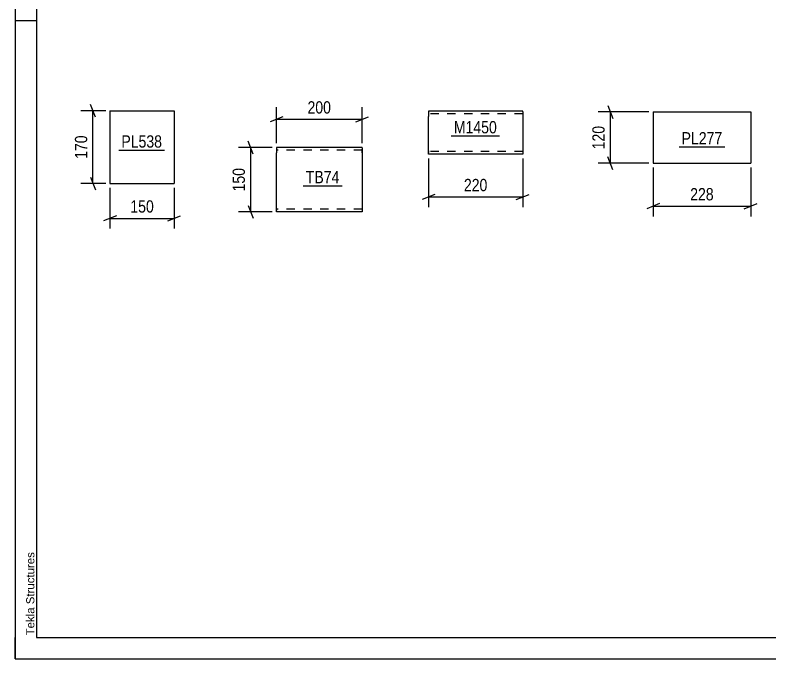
# Model space of a CAD drawing. Header units: millimetres. Extents: x 0 to 1797, y -6 to 560.
# Drawn here: x 0 to 176.3, y 0 to 150.3 of the extents above; entities that cross this region are included whole.
import ezdxf

# ---------------------------------------------------------------- set-up
doc = ezdxf.new("R2010")
doc.units = ezdxf.units.MM
doc.linetypes.add('DXK_LINE_DOT2', pattern=[3.9198, 1.9599, -1.9599])
doc.styles.add('Arial', font='ARIAL.TTF', dxfattribs={"height": 0.2})
doc.styles.add('Arial Narrow', font='ARIALN.TTF', dxfattribs={"height": 0.2})

# ---------------------------------------------------------------- blocks, each defined once
blk = doc.blocks.new('Unknown-814276781-1133')
at = {"color": 5, "linetype": 'Continuous'}
for p, q in [((0, 297), (0, 0)), ((5, 292), (5, 5)), ((5, 149), (0, 149)), ((0, 0), (0, 5)), ((5, 5), (415, 5)), ((0, 0), (420, 0))]:
    blk.add_line(p, q, dxfattribs=at)
at = {"color": 174, "linetype": 'Continuous', "style": 'Arial'}
blk.add_text('Tekla Structures', height=1.9102, rotation=90, dxfattribs=at).set_placement((4.5, 5.5))
blk = doc.blocks.new('Part-814276781-6017 - 6013')
at = {"color": 2, "linetype": 'Continuous'}
for p, q in [((22.16, 128), (22.16, 111)), ((22.16, 128), (37.16, 128)), ((37.16, 128), (37.16, 111)), ((22.16, 111), (37.16, 111))]:
    blk.add_line(p, q, dxfattribs=at)
blk = doc.blocks.new('Part-814276781-6050 - 6045')
at = {"color": 2, "linetype": 'Continuous'}
for p, q in [((61.04, 119.4), (61.04, 118.2)), ((81.04, 119.4), (61.04, 119.4)), ((61.04, 105.14), (61.04, 118.2)), ((81.04, 119.31), (81.04, 119.4)), ((81.04, 119.31), (81.04, 118.2)), ((81.04, 118.2), (81.04, 104.4)), ((61.04, 104.49), (61.04, 105.14)), ((61.04, 104.4), (61.04, 104.49)), ((81.04, 104.4), (61.04, 104.4))]:
    blk.add_line(p, q, dxfattribs=at)
at = {"color": 7, "linetype": 'DXK_LINE_DOT2'}
for p, q in [((81.04, 118.8), (61.04, 118.8)), ((81.04, 118.2), (81.04, 119.05)), ((61.04, 105.14), (61.04, 104.75)), ((61.04, 105), (61.04, 105.05)), ((81.04, 105), (61.04, 105)), ((81.04, 105), (81.04, 105.05))]:
    blk.add_line(p, q, dxfattribs=at)
blk = doc.blocks.new('Part-814276781-12266 - 12265')
at = {"color": 2, "linetype": 'Continuous'}
for p, q in [((149.03, 127.73), (149.03, 115.73)), ((149.03, 127.73), (171.8, 127.73)), ((171.8, 127.73), (171.8, 115.73)), ((149.03, 115.73), (171.8, 115.73))]:
    blk.add_line(p, q, dxfattribs=at)
blk = doc.blocks.new('Part-814276781-12352 - 12351')
at = {"color": 2, "linetype": 'Continuous'}
for p, q in [((96.56, 127.87), (96.56, 126.67)), ((118.56, 127.87), (96.56, 127.87)), ((118.56, 127.78), (118.56, 127.87)), ((118.56, 127.78), (118.56, 126.67)), ((96.56, 118.61), (96.56, 126.67)), ((118.56, 126.67), (118.56, 117.87)), ((96.56, 117.96), (96.56, 118.61)), ((96.56, 117.87), (96.56, 117.96)), ((118.56, 117.87), (96.56, 117.87))]:
    blk.add_line(p, q, dxfattribs=at)
at = {"color": 7, "linetype": 'DXK_LINE_DOT2'}
for p, q in [((118.56, 127.27), (96.56, 127.27)), ((118.56, 127.52), (118.56, 126.67)), ((96.56, 118.61), (96.56, 118.22)), ((96.56, 118.47), (96.56, 118.51)), ((118.56, 118.47), (96.56, 118.47)), ((118.56, 118.51), (118.56, 118.61)), ((118.56, 118.47), (118.56, 118.51)), ((118.56, 118.47), (118.56, 118.51)), ((96.56, 117.87), (96.56, 117.87))]:
    blk.add_line(p, q, dxfattribs=at)
blk = doc.blocks.new('StraightDimension-814276781-6019 - 6013')
at = {"color": 7, "linetype": 'Continuous'}
for p, q in [((18.79, 126.5), (17.59, 129.5)), ((21.16, 128), (15.34, 128)), ((18.19, 111), (18.19, 128)), ((17.59, 112.5), (18.79, 109.5)), ((21.16, 111), (15.34, 111))]:
    blk.add_line(p, q, dxfattribs=at)
at = {"color": 0}
blk.add_wipeout([(17.44, 122.84), (13.24, 122.84), (13.24, 116.16), (17.44, 116.16)], dxfattribs=at)
at = {"color": 3, "style": 'Arial Narrow'}
blk.add_text('170', height=2.863, rotation=90.0002, dxfattribs=at).set_placement((16.84, 116.76))
blk = doc.blocks.new('StraightDimension-814276781-6030 - 6013')
at = {"color": 7, "linetype": 'Continuous'}
for p, q in [((22.16, 110), (22.16, 100.47)), ((37.16, 110), (37.16, 100.47)), ((23.66, 103.47), (20.66, 102.27)), ((22.16, 102.87), (37.16, 102.87)), ((35.66, 102.27), (38.66, 103.47))]:
    blk.add_line(p, q, dxfattribs=at)
at = {"color": 0}
blk.add_wipeout([(33, 103.62), (33, 107.82), (26.32, 107.82), (26.32, 103.62)], dxfattribs=at)
at = {"color": 3, "style": 'Arial Narrow'}
blk.add_text('150', height=2.863, dxfattribs=at).set_placement((26.92, 104.22))
blk = doc.blocks.new('StraightDimension-814276781-6063 - 6045')
at = {"color": 7, "linetype": 'Continuous'}
for p, q in [((55.62, 117.9), (54.42, 120.9)), ((60.04, 119.4), (52.17, 119.4)), ((55.02, 104.4), (55.02, 119.4)), ((54.42, 105.9), (55.62, 102.9)), ((60.04, 104.4), (52.17, 104.4))]:
    blk.add_line(p, q, dxfattribs=at)
at = {"color": 0}
blk.add_wipeout([(54.27, 115.24), (50.07, 115.24), (50.07, 108.56), (54.27, 108.56)], dxfattribs=at)
at = {"color": 3, "style": 'Arial Narrow'}
blk.add_text('150', height=2.863, rotation=90.0002, dxfattribs=at).set_placement((53.67, 109.16))
blk = doc.blocks.new('StraightDimension-814276781-6052 - 6045')
at = {"color": 7, "linetype": 'Continuous'}
for p, q in [((61.04, 120.4), (61.04, 128.85)), ((81.04, 120.4), (81.04, 128.85)), ((62.54, 126.6), (59.54, 125.4)), ((61.04, 126), (81.04, 126)), ((79.54, 125.4), (82.54, 126.6))]:
    blk.add_line(p, q, dxfattribs=at)
at = {"color": 0}
blk.add_wipeout([(74.38, 126.75), (74.38, 130.95), (67.69, 130.95), (67.69, 126.75)], dxfattribs=at)
at = {"color": 3, "style": 'Arial Narrow'}
blk.add_text('200', height=2.863, dxfattribs=at).set_placement((68.29, 127.35))
blk = doc.blocks.new('StraightDimension-814276781-12411 - 12265')
at = {"color": 7, "linetype": 'Continuous'}
for p, q in [((138.43, 129.23), (139.63, 126.23)), ((148.03, 127.73), (136.18, 127.73)), ((139.03, 115.73), (139.03, 127.73)), ((139.63, 114.23), (138.43, 117.23)), ((148.03, 115.73), (136.18, 115.73))]:
    blk.add_line(p, q, dxfattribs=at)
at = {"color": 0}
blk.add_wipeout([(138.28, 125.07), (134.08, 125.07), (134.08, 118.39), (138.28, 118.39)], dxfattribs=at)
at = {"color": 3, "style": 'Arial Narrow'}
blk.add_text('120', height=2.863, rotation=90.0002, dxfattribs=at).set_placement((137.68, 118.99))
blk = doc.blocks.new('StraightDimension-814276781-12415 - 12265')
at = {"color": 7, "linetype": 'Continuous'}
for p, q in [((149.03, 114.73), (149.03, 103.33)), ((171.8, 114.73), (171.8, 103.33)), ((150.53, 106.33), (147.53, 105.13)), ((170.3, 105.13), (173.3, 106.33)), ((149.03, 105.73), (171.8, 105.73))]:
    blk.add_line(p, q, dxfattribs=at)
at = {"color": 0}
blk.add_wipeout([(163.76, 106.48), (163.76, 110.68), (157.07, 110.68), (157.07, 106.48)], dxfattribs=at)
at = {"color": 3, "style": 'Arial Narrow'}
blk.add_text('228', height=2.863, dxfattribs=at).set_placement((157.67, 107.08))
blk = doc.blocks.new('StraightDimension-814276781-12419 - 12351')
at = {"color": 7, "linetype": 'Continuous'}
for p, q in [((96.56, 116.87), (96.56, 105.47)), ((118.56, 116.87), (118.56, 105.47)), ((98.06, 108.47), (95.06, 107.27)), ((96.56, 107.87), (118.56, 107.87)), ((117.06, 107.27), (120.06, 108.47))]:
    blk.add_line(p, q, dxfattribs=at)
at = {"color": 0}
blk.add_wipeout([(110.9, 108.62), (110.9, 112.82), (104.22, 112.82), (104.22, 108.62)], dxfattribs=at)
at = {"color": 3, "style": 'Arial Narrow'}
blk.add_text('220', height=2.863, dxfattribs=at).set_placement((104.82, 109.22))
blk = doc.blocks.new('Mark-814276781-6015 - 6013')
at = {"color": 0}
blk.add_wipeout([(34.32, 119.4), (34.32, 122.4), (24.82, 122.4), (24.82, 119.4)], dxfattribs=at)
blk.add_wipeout([(34.32, 119.4), (34.32, 122.4), (24.82, 122.4), (24.82, 119.4)], dxfattribs=at)
at = {"color": 30, "linetype": 'Continuous'}
blk.add_line((24.22, 118.8), (34.92, 118.8), dxfattribs=at)
at = {"color": 3, "style": 'Arial Narrow'}
blk.add_text('PL538', height=2.863, dxfattribs=at).set_placement((24.82, 119.4))
blk = doc.blocks.new('Mark-814276781-6048 - 6045')
at = {"color": 0}
blk.add_wipeout([(75.75, 111.08), (75.75, 114.08), (67.9, 114.08), (67.9, 111.08)], dxfattribs=at)
blk.add_wipeout([(75.75, 111.08), (75.75, 114.08), (67.9, 114.08), (67.9, 111.08)], dxfattribs=at)
at = {"color": 30, "linetype": 'Continuous'}
blk.add_line((67.3, 110.48), (76.35, 110.48), dxfattribs=at)
at = {"color": 3, "style": 'Arial Narrow'}
blk.add_text('TB74', height=2.863, dxfattribs=at).set_placement((67.9, 111.08))
blk = doc.blocks.new('Mark-814276781-12941 - 12265')
at = {"color": 0}
blk.add_wipeout([(165.17, 120.14), (165.17, 123.14), (155.66, 123.14), (155.66, 120.14)], dxfattribs=at)
blk.add_wipeout([(165.17, 120.14), (165.17, 123.14), (155.66, 123.14), (155.66, 120.14)], dxfattribs=at)
at = {"color": 30, "linetype": 'Continuous'}
blk.add_line((155.06, 119.54), (165.77, 119.54), dxfattribs=at)
at = {"color": 3, "style": 'Arial Narrow'}
blk.add_text('PL277', height=2.863, dxfattribs=at).set_placement((155.66, 120.14))
blk = doc.blocks.new('Mark-814276781-12499 - 12351')
at = {"color": 0}
blk.add_wipeout([(112.52, 122.73), (112.52, 125.73), (102.47, 125.73), (102.47, 122.73)], dxfattribs=at)
blk.add_wipeout([(112.52, 122.73), (112.52, 125.73), (102.47, 125.73), (102.47, 122.73)], dxfattribs=at)
at = {"color": 30, "linetype": 'Continuous'}
blk.add_line((101.87, 122.13), (113.12, 122.13), dxfattribs=at)
at = {"color": 3, "style": 'Arial Narrow'}
blk.add_text('M1450', height=2.863, dxfattribs=at).set_placement((102.47, 122.73))

msp = doc.modelspace()

# ---------------------------------------------------------------- block references
for name in ['Unknown-814276781-1133', 'Part-814276781-6017 - 6013', 'Part-814276781-12352 - 12351', 'Part-814276781-12266 - 12265', 'Part-814276781-6050 - 6045']:
    msp.add_blockref(name, (0, 0))

# ---------------------------------------------------------------- next in the draw order: block references
for name in ['StraightDimension-814276781-6019 - 6013', 'StraightDimension-814276781-12411 - 12265', 'Mark-814276781-12499 - 12351', 'Mark-814276781-6015 - 6013', 'Mark-814276781-12941 - 12265', 'StraightDimension-814276781-6063 - 6045', 'StraightDimension-814276781-12419 - 12351', 'Mark-814276781-6048 - 6045']:
    msp.add_blockref(name, (0, 0))

# ---------------------------------------------------------------- next in the draw order: block references
for name in ['StraightDimension-814276781-6052 - 6045', 'StraightDimension-814276781-12415 - 12265', 'StraightDimension-814276781-6030 - 6013']:
    msp.add_blockref(name, (0, 0))

doc.saveas('drawing.dxf')
